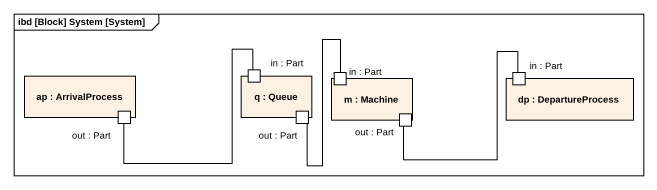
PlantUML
@startuml
mainframe ibd [Block] System [System]
rectangle "ap : ArrivalProcess" as ap {
  port "out : Part" as out_Part
}
rectangle "q : Queue" as q {
  port "in : Part" as in_Part
  port "out : Part" as out_Part_2
}
rectangle "m : Machine" as m {
  port "in : Part" as in_Part_2
  port "out : Part" as out_Part_3
}
rectangle "dp : DepartureProcess" as dp {
  port "in : Part" as in_Part_3
}
out_Part -right- in_Part
out_Part_2 -up- in_Part_2
out_Part_3 -right- in_Part_3
@enduml
